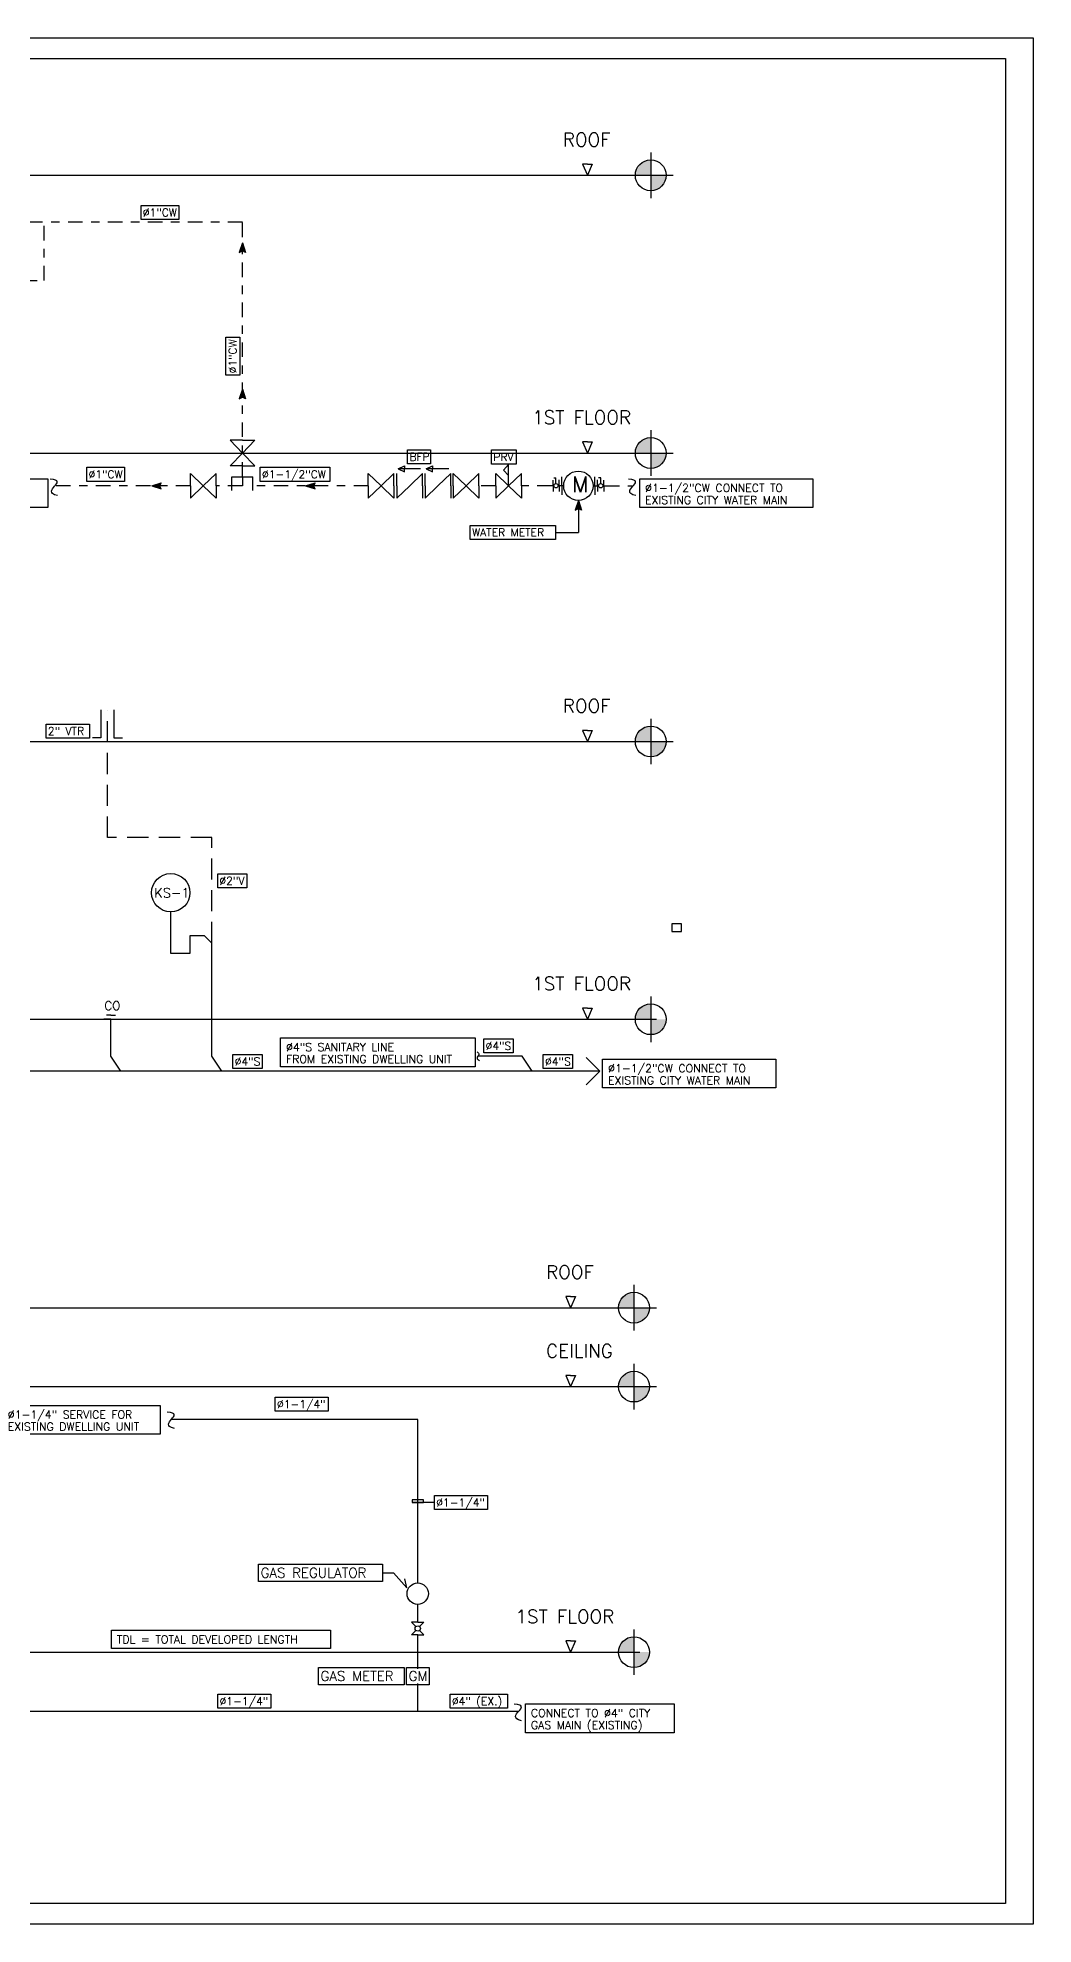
# Model space of a CAD drawing. Header units: millimetres. Extents: x 1591 to 1638, y 1324 to 1492.
# Drawn here: x 1623.42 to 1635.17, y 1375.53 to 1397.79 of the extents above; entities that cross this region are included whole.
import ezdxf
from ezdxf.lldxf.tags import DXFTag

# ---------------------------------------------------------------- set-up
doc = ezdxf.new("R2010")
doc.units = ezdxf.units.MM
for name, pattern in [('CENTER2', [28.575, 19.05, -3.175, 3.175, -3.175]), ('HIDDEN', [0.375, 0.25, -0.125]), ('PLANTAS$0$HIDDEN', [0.375, 0.25, -0.125])]:
    doc.linetypes.add(name, pattern=pattern)
doc.layers.add('Plump', color=7, linetype='Continuous')
doc.layers.add('TEXTS', color=1, linetype='Continuous')
doc.styles.get("Standard").update_dxf_attribs({"font": 'arial.ttf'})
doc.styles.add('TEXTS', font='romans9.shx')
tags = doc.linetypes.add('GAS_LINE', pattern='A,12.7,-5.08,["GAS",Standard,S=2.54,R=0,X=-2.54,Y=-1.27],-6.35', length=24.13).pattern_tags.tags
tags[6] = DXFTag(74, 10)

# ---------------------------------------------------------------- blocks, each defined once
blk = doc.blocks.new('A$C9dc2421d')
at = {"layer": 'Plump', "color": 0}
for p, q in [((0.0057, 0.066), (0.0057, 0.092)), ((0.0088, 0.1016), (0.0191, 0.1016)), ((0.0191, 0.0757), (0.0191, 0.1016)), ((0.0341, 0.066), (0.0341, 0.0922)), ((0.045, 0.066), (0.045, 0.1063)), ((0.1943, 0.066), (0.1943, 0.1063)), ((0.2052, 0.066), (0.2052, 0.0922)), ((0.2202, 0.1016), (0.2099, 0.1016)), ((0.2202, 0.0757), (0.2202, 0.1016)), ((0.2337, 0.066), (0.2337, 0.092)), ((0.0094, 0.066), (0, 0.066)), ((0.0057, 0.066), (0.0057, 0.04)), ((0.0537, 0.066), (0.0288, 0.066)), ((0.0341, 0.066), (0.0341, 0.0398)), ((0.045, 0.066), (0.045, 0.0257)), ((0.1856, 0.066), (0.2105, 0.066)), ((0.1943, 0.066), (0.1943, 0.0257)), ((0.2052, 0.066), (0.2052, 0.0398)), ((0.2299, 0.066), (0.2393, 0.066)), ((0.2337, 0.066), (0.2337, 0.04))]:
    blk.add_line(p, q, dxfattribs=at)
for centre, radius in [((0.1197, 0.066), 0.066), ((0.0191, 0.066), 0.00971), ((0.2202, 0.066), 0.00971)]:
    blk.add_circle(centre, radius, dxfattribs=at)
at = {"layer": 'TEXTS', "color": 0, "linetype": 'HIDDEN', "style": 'TEXTS'}
blk.add_text('M', height=0.071, dxfattribs=at).set_placement((0.092, 0.0375, 0.3033))
blk = doc.blocks.new('A$Cd1a97482')
at = {"layer": 'Plump'}
h = blk.add_hatch(color=0, dxfattribs=at)
h.dxf.hatch_style = 1
h.paths.add_polyline_path([(0, 0), (0.033, 0.017), (0.066, 0), (0.033, 0.1)])
at = {"layer": 'Plump', "color": 0}
for p, q in [((0.033, 0.1), (0, 0)), ((0, 0), (0.033, 0.017)), ((0.033, 0.1), (0.066, 0)), ((0.066, 0), (0.033, 0.017))]:
    blk.add_line(p, q, dxfattribs=at)

msp = doc.modelspace()

# ---------------------------------------------------------------- hatches: boundary and pattern name
at = {"layer": 'Plump'}
h = msp.add_hatch(color=0, dxfattribs=at)
h.dxf.hatch_style = 1
h.paths.add_polyline_path([(1630.47561, 1396.1704), (1630.65757, 1396.1704), (1630.65757, 1396.35237, 0.41421356)])
h.paths.add_polyline_path([(1630.65757, 1396.1704), (1630.65757, 1395.98844, 0.41421356), (1630.83954, 1396.1704)])
h = msp.add_hatch(color=0, dxfattribs=at)
h.dxf.hatch_style = 1
h.paths.add_polyline_path([(1630.47561, 1392.89284), (1630.65757, 1392.89284), (1630.65757, 1393.0748, 0.41421356)])
h.paths.add_polyline_path([(1630.65757, 1392.89284), (1630.65757, 1392.71087, 0.41421356), (1630.83954, 1392.89284)])
h = msp.add_hatch(color=0, dxfattribs=at)
h.dxf.hatch_style = 1
h.paths.add_polyline_path([(1630.47561, 1389.48823), (1630.65757, 1389.48823), (1630.65757, 1389.6702, 0.41421356)])
h.paths.add_polyline_path([(1630.65757, 1389.48823), (1630.65757, 1389.30627, 0.41421356), (1630.83954, 1389.48823)])
h = msp.add_hatch(color=0, dxfattribs=at)
h.dxf.hatch_style = 1
h.paths.add_polyline_path([(1630.47561, 1386.21067), (1630.65757, 1386.21067), (1630.65757, 1386.39263, 0.41421356)])
h.paths.add_polyline_path([(1630.65757, 1386.21067), (1630.65757, 1386.0287, 0.41421356), (1630.83954, 1386.21067)])
h = msp.add_hatch(color=0, dxfattribs=at)
h.dxf.hatch_style = 1
h.paths.add_polyline_path([(1630.27782, 1382.80607), (1630.45979, 1382.80607), (1630.45979, 1382.98803, 0.41421356)])
h.paths.add_polyline_path([(1630.45979, 1382.80607), (1630.45979, 1382.6241, 0.41421356), (1630.64175, 1382.80607)])
h = msp.add_hatch(color=0, dxfattribs=at)
h.dxf.hatch_style = 1
h.paths.add_polyline_path([(1630.27782, 1381.87557), (1630.45979, 1381.87557), (1630.45979, 1382.05754, 0.41421356)])
h.paths.add_polyline_path([(1630.45979, 1381.87557), (1630.45979, 1381.69361, 0.41421356), (1630.64175, 1381.87557)])
h = msp.add_hatch(color=0, dxfattribs=at)
h.dxf.hatch_style = 1
h.paths.add_polyline_path([(1630.27782, 1378.7414), (1630.45979, 1378.7414), (1630.45979, 1378.92337, 0.41421356)])
h.paths.add_polyline_path([(1630.45979, 1378.7414), (1630.45979, 1378.55943, 0.41421356), (1630.64175, 1378.7414)])

# ---------------------------------------------------------------- linework, layer by layer
at = {"layer": 'Plump', "color": 0}
for p, q in [((1630.65757, 1396.43938), (1630.65757, 1395.90143)), ((1606.59733, 1396.1704), (1630.92238, 1396.1704)), ((1629.90967, 1396.30207), (1629.85317, 1396.30207)), ((1629.85317, 1396.30207), (1629.90967, 1396.1704)), ((1629.90967, 1396.30207), (1629.96616, 1396.30207)), ((1629.96616, 1396.30207), (1629.90967, 1396.1704)), ((1625.83859, 1393.04461), (1625.69284, 1393.04461)), ((1625.69284, 1393.04461), (1625.83859, 1392.89284)), ((1625.83859, 1393.04461), (1625.98434, 1393.04461)), ((1625.98434, 1393.04461), (1625.83859, 1392.89284)), ((1630.65757, 1393.16181), (1630.65757, 1392.62386)), ((1625.69284, 1392.74107), (1625.83859, 1392.89284)), ((1625.98434, 1392.74107), (1625.83859, 1392.89284)), ((1629.90967, 1393.0245), (1629.85317, 1393.0245)), ((1629.85317, 1393.0245), (1629.90967, 1392.89284)), ((1629.90967, 1393.0245), (1629.96616, 1393.0245)), ((1629.96616, 1393.0245), (1629.90967, 1392.89284)), ((1625.22584, 1392.50585), (1625.22584, 1392.6516)), ((1625.22584, 1392.6516), (1625.37761, 1392.50585)), ((1625.52938, 1392.6516), (1625.37761, 1392.50585)), ((1625.52938, 1392.50585), (1625.52938, 1392.6516)), ((1625.83859, 1392.74107), (1625.69284, 1392.74107)), ((1625.83859, 1392.74107), (1625.98434, 1392.74107)), ((1625.83859, 1392.61183), (1625.83859, 1392.50585)), ((1628.82909, 1392.50585), (1628.82909, 1392.6516)), ((1628.82909, 1392.6516), (1628.98086, 1392.50585)), ((1628.92035, 1392.69155), (1628.98086, 1392.75614)), ((1628.92035, 1392.69155), (1628.98086, 1392.62697)), ((1628.98086, 1392.50585), (1628.98086, 1392.75614)), ((1629.13263, 1392.6516), (1628.98086, 1392.50585)), ((1629.13263, 1392.50585), (1629.13263, 1392.6516)), ((1625.22584, 1392.50585), (1625.22584, 1392.3601)), ((1625.22584, 1392.3601), (1625.37761, 1392.50585)), ((1625.52938, 1392.3601), (1625.37761, 1392.50585)), ((1625.52938, 1392.50585), (1625.52938, 1392.3601)), ((1628.82909, 1392.50585), (1628.82909, 1392.3601)), ((1628.82909, 1392.3601), (1628.98086, 1392.50585)), ((1629.13263, 1392.3601), (1628.98086, 1392.50585)), ((1629.13263, 1392.50585), (1629.13263, 1392.3601)), ((1629.80337, 1392.33266), (1629.80337, 1391.95591)), ((1629.53218, 1391.95591), (1629.80337, 1391.95591)), ((1624.16962, 1389.86113), (1624.16962, 1389.53243)), ((1624.32281, 1389.86113), (1624.32281, 1389.53243)), ((1630.65757, 1389.75721), (1630.65757, 1389.21926)), ((1606.59733, 1389.48823), (1630.92238, 1389.48823)), ((1624.16962, 1389.53243), (1624.06896, 1389.53243)), ((1624.32281, 1389.53243), (1624.42347, 1389.53243)), ((1629.90967, 1389.6199), (1629.85317, 1389.6199)), ((1629.85317, 1389.6199), (1629.90967, 1389.48823)), ((1629.90967, 1389.6199), (1629.96616, 1389.6199)), ((1629.96616, 1389.6199), (1629.90967, 1389.48823)), ((1630.65757, 1386.47964), (1630.65757, 1385.94169)), ((1629.90967, 1386.34233), (1629.85317, 1386.34233)), ((1629.85317, 1386.34233), (1629.90967, 1386.21067)), ((1629.90967, 1386.34233), (1629.96616, 1386.34233)), ((1629.96616, 1386.34233), (1629.90967, 1386.21067)), ((1630.45979, 1383.07504), (1630.45979, 1382.53709)), ((1606.39954, 1382.80607), (1630.7246, 1382.80607)), ((1629.71188, 1382.93773), (1629.65539, 1382.93773)), ((1629.65539, 1382.93773), (1629.71188, 1382.80607)), ((1629.71188, 1382.93773), (1629.76838, 1382.93773)), ((1629.76838, 1382.93773), (1629.71188, 1382.80607)), ((1630.45979, 1382.14455), (1630.45979, 1381.6066)), ((1629.71188, 1382.00724), (1629.65539, 1382.00724)), ((1629.65539, 1382.00724), (1629.71188, 1381.87557)), ((1629.71188, 1382.00724), (1629.76838, 1382.00724)), ((1629.76838, 1382.00724), (1629.71188, 1381.87557)), ((1606.39954, 1381.87557), (1630.7246, 1381.87557)), ((1627.90796, 1379.09637), (1627.83509, 1379.09637)), ((1627.83509, 1379.09637), (1627.88665, 1379.04268)), ((1627.90796, 1379.09637), (1627.98084, 1379.09637)), ((1627.98084, 1379.09637), (1627.92928, 1379.04268)), ((1630.45979, 1379.01037), (1630.45979, 1378.47242)), ((1627.83509, 1378.9446), (1627.88665, 1378.99829)), ((1627.90796, 1378.9446), (1627.83509, 1378.9446)), ((1627.90796, 1378.9446), (1627.98084, 1378.9446)), ((1627.98084, 1378.9446), (1627.92928, 1378.99829)), ((1629.71188, 1378.87306), (1629.65539, 1378.87306)), ((1629.65539, 1378.87306), (1629.71188, 1378.7414)), ((1629.71188, 1378.87306), (1629.76838, 1378.87306)), ((1629.76838, 1378.87306), (1629.71188, 1378.7414))]:
    msp.add_line(p, q, dxfattribs=at)
at = {"layer": 'Plump', "color": 5, "linetype": 'CENTER2', "ltscale": 0.009}
for p, q in [((1625.83859, 1395.61834), (1608.34231, 1395.61834)), ((1623.49809, 1394.93053), (1623.49809, 1395.61834)), ((1625.83859, 1392.61183), (1625.83859, 1395.61834)), ((1623.24689, 1394.93053), (1623.49809, 1394.93053)), ((1625.22584, 1392.50585), (1623.62722, 1392.50585)), ((1625.83859, 1392.50585), (1625.52938, 1392.50585)), ((1627.32361, 1392.50585), (1625.91666, 1392.50585)), ((1628.82909, 1392.50585), (1628.63085, 1392.50585)), ((1629.48923, 1392.50585), (1629.13263, 1392.50585)), ((1630.11751, 1392.50585), (1630.4509, 1392.50585))]:
    msp.add_line(p, q, dxfattribs=at)
at = {"layer": 'Plump'}
for p, q in [((1606.59733, 1392.89284), (1630.92238, 1392.89284)), ((1606.39954, 1386.21067), (1630.7246, 1386.21067)), ((1606.20175, 1378.7414), (1630.52681, 1378.7414))]:
    msp.add_line(p, q, dxfattribs=at)
at = {"layer": 'Plump', "color": 1}
for p, q in [((1625.71561, 1392.45041), (1625.71561, 1392.61183)), ((1625.71561, 1392.61183), (1625.96157, 1392.61183)), ((1625.96157, 1392.45041), (1625.96157, 1392.61183)), ((1627.32361, 1392.50585), (1627.32361, 1392.6516)), ((1627.32361, 1392.6516), (1627.47537, 1392.50585)), ((1627.62714, 1392.6516), (1627.47537, 1392.50585)), ((1627.62714, 1392.50585), (1627.62714, 1392.6516)), ((1627.66224, 1392.50585), (1627.66224, 1392.6516)), ((1627.67615, 1392.70766), (1627.75055, 1392.74336)), ((1627.94161, 1392.70766), (1627.67615, 1392.70766)), ((1627.67615, 1392.70766), (1627.75055, 1392.67197)), ((1627.75055, 1392.74336), (1627.75055, 1392.70766)), ((1627.75055, 1392.67197), (1627.75055, 1392.70766)), ((1627.96578, 1392.6516), (1627.81401, 1392.50585)), ((1627.96578, 1392.50585), (1627.96578, 1392.6516)), ((1627.99478, 1392.50585), (1627.99478, 1392.6516)), ((1628.00869, 1392.70766), (1628.08309, 1392.74336)), ((1628.27415, 1392.70766), (1628.00869, 1392.70766)), ((1628.00869, 1392.70766), (1628.08309, 1392.67197)), ((1628.08309, 1392.74336), (1628.08309, 1392.70766)), ((1628.08309, 1392.67197), (1628.08309, 1392.70766)), ((1628.29831, 1392.6516), (1628.14655, 1392.50585)), ((1628.29831, 1392.50585), (1628.29831, 1392.6516)), ((1628.32731, 1392.50585), (1628.32731, 1392.6516)), ((1628.32731, 1392.6516), (1628.47908, 1392.50585)), ((1628.63085, 1392.6516), (1628.47908, 1392.50585)), ((1628.63085, 1392.50585), (1628.63085, 1392.6516)), ((1627.32361, 1392.50585), (1627.32361, 1392.3601)), ((1627.32361, 1392.3601), (1627.47537, 1392.50585)), ((1627.62714, 1392.3601), (1627.47537, 1392.50585)), ((1627.62714, 1392.50585), (1627.62714, 1392.3601)), ((1627.66224, 1392.50585), (1627.66224, 1392.3601)), ((1627.66224, 1392.3601), (1627.81401, 1392.50585)), ((1627.96578, 1392.50585), (1627.96578, 1392.3601)), ((1627.99478, 1392.50585), (1627.99478, 1392.3601)), ((1627.99478, 1392.3601), (1628.14655, 1392.50585)), ((1628.29831, 1392.50585), (1628.29831, 1392.3601)), ((1628.32731, 1392.50585), (1628.32731, 1392.3601)), ((1628.32731, 1392.3601), (1628.47908, 1392.50585)), ((1628.63085, 1392.3601), (1628.47908, 1392.50585)), ((1628.63085, 1392.50585), (1628.63085, 1392.3601))]:
    msp.add_line(p, q, dxfattribs=at)
at = {"layer": 'Plump', "color": 6, "linetype": 'PLANTAS$0$HIDDEN'}
for p, q in [((1624.24621, 1388.35378), (1624.24621, 1389.85382)), ((1625.47935, 1388.35378), (1624.24621, 1388.35378)), ((1624.24621, 1388.35378), (1624.24621, 1388.35378)), ((1625.47935, 1387.10938), (1625.47935, 1388.35378))]:
    msp.add_line(p, q, dxfattribs=at)
at = {"layer": 'Plump', "color": 1, "lineweight": 30}
for p, q in [((1624.99392, 1386.98762), (1624.99392, 1387.47711)), ((1625.39181, 1387.19682), (1625.21801, 1387.19682)), ((1625.21801, 1387.19682), (1625.21801, 1386.98762)), ((1625.47935, 1387.10938), (1625.39181, 1387.19682)), ((1625.47935, 1385.77292), (1625.47935, 1387.10938)), ((1625.21801, 1386.98762), (1624.99392, 1386.98762)), ((1624.2883, 1386.21067), (1624.20325, 1386.21067)), ((1624.2883, 1386.25902), (1624.23404, 1386.25902)), ((1624.2883, 1386.25902), (1624.34256, 1386.25902)), ((1624.2883, 1385.77292), (1624.2883, 1386.21067)), ((1624.2883, 1386.21067), (1624.37335, 1386.21067)), ((1624.40346, 1385.5988), (1624.2883, 1385.77292)), ((1625.5945, 1385.5988), (1625.47935, 1385.77292)), ((1629.14206, 1385.77292), (1628.6175, 1385.77292)), ((1629.25722, 1385.5988), (1629.14206, 1385.77292)), ((1630.05484, 1385.5988), (1629.89626, 1385.7591)), ((1630.05484, 1385.5988), (1607.3402, 1385.5988)), ((1630.05484, 1385.5988), (1629.89626, 1385.43849))]:
    msp.add_line(p, q, dxfattribs=at)
at = {"layer": 'Plump', "color": 116, "linetype": 'GAS_LINE', "ltscale": 0.025, "true_color": 0x136734}
for p, q in [((1627.90796, 1381.48783), (1625.00094, 1381.48783)), ((1627.90796, 1379.55831), (1627.90796, 1381.48783)), ((1627.90796, 1379.09637), (1627.90796, 1379.30503)), ((1627.90796, 1378.54589), (1627.90796, 1378.9446)), ((1627.90796, 1378.04041), (1627.90796, 1378.37263)), ((1629.09681, 1378.04041), (1621.46414, 1378.04041))]:
    msp.add_line(p, q, dxfattribs=at)
at = {"layer": 'Plump', "color": 0, "lineweight": -2}
for p, q in [((1628.10494, 1380.50707), (1627.84125, 1380.50707)), ((1627.49314, 1379.67765), (1627.62302, 1379.67765)), ((1627.62302, 1379.67765), (1627.78031, 1379.50119)), ((1627.78031, 1379.50119), (1627.7556, 1379.60591))]:
    msp.add_line(p, q, dxfattribs=at)
at = {"layer": 'Plump'}
for points in [[(1635.17111, 1375.53008), (1605.48625, 1375.53008), (1605.48625, 1397.79373), (1635.17111, 1397.79373)], [(1634.8437, 1375.77564), (1605.81366, 1375.77564), (1605.81366, 1397.54817), (1634.8437, 1397.54817)]]:
    msp.add_lwpolyline(points, close=True, dxfattribs=at)
at = {"layer": 'Plump', "color": 0}
for points in [[(1625.08976, 1395.64762), (1624.64315, 1395.64762), (1624.64315, 1395.81403), (1625.08976, 1395.81403)], [(1625.80813, 1394.25809), (1625.80813, 1393.81148), (1625.64172, 1393.81148), (1625.64172, 1394.25809)], [(1628.059, 1392.76465), (1627.78859, 1392.76465), (1627.78859, 1392.93105), (1628.059, 1392.93105)], [(1629.06859, 1392.76236), (1628.77908, 1392.76236), (1628.77908, 1392.92876), (1629.06859, 1392.92876)], [(1624.44931, 1392.55746), (1624.0027, 1392.55746), (1624.0027, 1392.72386), (1624.44931, 1392.72386)], [(1626.87139, 1392.55746), (1626.0495, 1392.55746), (1626.0495, 1392.72386), (1626.87139, 1392.72386)], [(1623.54341, 1392.24865), (1621.71466, 1392.24865), (1621.71466, 1392.58978), (1623.54341, 1392.58978)], [(1632.57147, 1392.24865), (1630.52681, 1392.24865), (1630.52681, 1392.58978), (1632.57147, 1392.58978)], [(1629.53218, 1391.87271), (1628.52816, 1391.87271), (1628.52816, 1392.03911), (1629.53218, 1392.03911)], [(1624.03637, 1389.52697), (1623.52341, 1389.52697), (1623.52341, 1389.69337), (1624.03637, 1389.69337)], [(1625.89203, 1387.76171), (1625.54743, 1387.76171), (1625.54743, 1387.92811), (1625.89203, 1387.92811)], [(1628.58381, 1385.64827), (1626.28957, 1385.65033), (1626.28957, 1385.99146), (1628.58381, 1385.9894)], [(1629.03237, 1385.81307), (1628.68776, 1385.81307), (1628.68776, 1385.97947), (1629.03237, 1385.97947)], [(1626.07172, 1385.62829), (1625.72712, 1385.62829), (1625.72712, 1385.7947), (1626.07172, 1385.7947)], [(1629.73444, 1385.62829), (1629.38983, 1385.62829), (1629.38983, 1385.7947), (1629.73444, 1385.7947)], [(1632.13448, 1385.39963), (1630.08982, 1385.39963), (1630.08982, 1385.74076), (1632.13448, 1385.74076)], [(1626.85167, 1381.58468), (1626.22629, 1381.58468), (1626.22629, 1381.75108), (1626.85167, 1381.75108)], [(1624.8676, 1381.31301), (1623.0062, 1381.31301), (1623.0062, 1381.65414), (1624.8676, 1381.65414)], [(1628.73033, 1380.42387), (1628.10494, 1380.42387), (1628.10494, 1380.59027), (1628.73033, 1380.59027)], [(1627.49314, 1379.57447), (1626.02964, 1379.57447), (1626.02964, 1379.78082), (1627.49314, 1379.78082)], [(1626.87868, 1378.78521), (1624.29413, 1378.78521), (1624.29413, 1379.0008), (1626.87868, 1379.0008)], [(1627.7494, 1378.35577), (1626.73568, 1378.35577), (1626.73568, 1378.56213), (1627.7494, 1378.56213)], [(1628.04095, 1378.35577), (1627.77496, 1378.35577), (1627.77496, 1378.56213), (1628.04095, 1378.56213)], [(1626.17364, 1378.0791), (1625.54825, 1378.0791), (1625.54825, 1378.2455), (1626.17364, 1378.2455)], [(1628.96625, 1378.0791), (1628.28976, 1378.0791), (1628.28976, 1378.2455), (1628.96625, 1378.2455)], [(1630.93314, 1377.79087), (1629.17963, 1377.79087), (1629.17963, 1378.132), (1630.93314, 1378.132)]]:
    msp.add_lwpolyline(points, close=True, dxfattribs=at)
at = {"layer": 'Plump', "color": 1, "lineweight": 30}
msp.add_lwpolyline([(1630.90664, 1387.24428), (1631.0218, 1387.24428), (1631.0218, 1387.33773), (1630.90664, 1387.33773)], close=True, dxfattribs=at)
at = {"layer": 'Plump', "color": 0, "lineweight": -2}
msp.add_lwpolyline([(1627.84125, 1380.50707), (1627.97688, 1380.50707), (1627.97688, 1380.5379), (1627.84125, 1380.5379)], close=True, dxfattribs=at)
at = {"layer": 'Plump', "color": 0}
for centre, radius in [((1630.65757, 1396.1704), 0.18197), ((1630.65757, 1392.89284), 0.18197), ((1630.65757, 1389.48823), 0.18197), ((1624.99392, 1387.70356), 0.22646), ((1630.65757, 1386.21067), 0.18197), ((1630.45979, 1382.80607), 0.18197), ((1630.45979, 1381.87557), 0.18197), ((1630.45979, 1378.7414), 0.18197)]:
    msp.add_circle(centre, radius, dxfattribs=at)
at = {"layer": 'Plump', "color": 0, "lineweight": -2}
for centre, radius in [((1627.90796, 1379.43167), 0.12664), ((1627.90796, 1379.02049), 0.03077)]:
    msp.add_circle(centre, radius, dxfattribs=at)
at = {"layer": 'Plump', "color": 5}
for points in [[(1623.656, 1392.39039), (1623.44, 1392.44405), (1623.81076, 1392.56557), (1623.57106, 1392.58494)], [(1630.47967, 1392.39039), (1630.26367, 1392.44405), (1630.63443, 1392.56557), (1630.39473, 1392.58494)]]:
    msp.add_open_spline(points, degree=3, dxfattribs=at)
at = {"layer": 'Plump', "color": 1, "lineweight": 30}
msp.add_spline([(1628.61001, 1385.82646), (1628.62944, 1385.79381), (1628.60731, 1385.7537), (1628.63695, 1385.72224)], degree=3, dxfattribs=at)
at = {"layer": 'Plump', "color": 116, "linetype": 'GAS_LINE', "ltscale": 0.025, "true_color": 0x136734}
for points in [[(1625.03663, 1381.38004), (1624.82063, 1381.4337), (1625.19139, 1381.55521), (1624.95169, 1381.57458)], [(1629.1325, 1377.93262), (1628.9165, 1377.98628), (1629.28726, 1378.1078), (1629.04756, 1378.12717)]]:
    msp.add_open_spline(points, degree=3, dxfattribs=at)

# ---------------------------------------------------------------- block references
at = {"layer": 'Plump', "color": 0}
for name, p, xscale, yscale, zscale in [('A$Cd1a97482', (1625.80141, 1395.26062), 1.121275907767767, 1.121275907767767, 1.121275907767767), ('A$Cd1a97482', (1625.80141, 1393.53412), 1.121275907767767, 1.121275907767767, 1.121275907767767), ('A$C9dc2421d', (1629.48923, 1392.33266), 2.625153984449332, 2.625153984449332, 2.625153984449332), ('A$Cd1a97482', (1629.76618, 1392.2201), 1.121275907767767, 1.121275907767767, 1.121275907767767)]:
    msp.add_blockref(name, p, dxfattribs=dict(at, xscale=xscale, yscale=yscale, zscale=zscale))
at = {"layer": 'Plump', "color": 0, "xscale": 1.121275907767767, "yscale": 1.121275907767767, "zscale": 1.121275907767767, "rotation": 89.99999999999999}
for p in [(1624.88059, 1392.46866), (1626.69653, 1392.46866)]:
    msp.add_blockref('A$Cd1a97482', p, dxfattribs=at)

# ---------------------------------------------------------------- texts
at = {"layer": 'TEXTS', "color": 0, "linetype": 'HIDDEN', "style": 'TEXTS'}
for s, height, p in [('ROOF', 0.158182, (1629.62075, 1396.51206, 0.67578)), ('Ø1"CW', 0.093146, (1624.66366, 1395.6845, 0.39793)), ('1ST FLOOR', 0.158182, (1629.25912, 1393.2345, 0.67578)), ('BFP', 0.093146, (1627.80911, 1392.80152, 0.39793)), ('PRV', 0.093146, (1628.79959, 1392.79924, 0.39793)), ('Ø1"CW', 0.093146, (1624.02321, 1392.59434, 0.39793)), ('Ø1-1/2"CW', 0.093146, (1626.07001, 1392.59434, 0.39793)), ('Ø1-1/2"CW CONNECT TO', 0.0944528, (1630.59106, 1392.43339, 0.40352)), ('EXISTING CITY WATER MAIN', 0.0944528, (1630.59106, 1392.29097, 0.40352)), ('WATER METER', 0.0931458, (1628.54867, 1391.90959, 0.39793)), ('ROOF', 0.158182, (1629.62075, 1389.8299, 0.67578)), ('2" VTR', 0.093146, (1623.54392, 1389.56384, 0.39793)), ('KS-1', 0.111553, (1624.79986, 1387.64674, 0.47657)), ('Ø2"V', 0.093146, (1625.56794, 1387.79859, 0.39793)), ('1ST FLOOR', 0.158182, (1629.25912, 1386.55233, 0.67578)), ('CO', 0.102851, (1624.20998, 1386.31952, 0.43939)), ('Ø4"S SANITARY LINE', 0.0944528, (1626.35382, 1385.83507, 0.40352)), ('Ø4"S', 0.093146, (1628.70828, 1385.84995, 0.39793)), ('Ø4"S', 0.093146, (1625.74763, 1385.66517, 0.39793)), ('FROM EXISTING DWELLING UNIT', 0.0944528, (1626.35382, 1385.69265, 0.40352)), ('Ø4"S', 0.093146, (1629.41035, 1385.66517, 0.39793)), ('Ø1-1/2"CW CONNECT TO', 0.0944528, (1630.15407, 1385.58437, 0.40352)), ('EXISTING CITY WATER MAIN', 0.0944528, (1630.15407, 1385.44194, 0.40352)), ('ROOF', 0.158182, (1629.42296, 1383.14773, 0.67578)), ('CEILING', 0.158182, (1629.42296, 1382.21724, 0.67578)), ('Ø1-1/4"', 0.093146, (1626.2468, 1381.62156, 0.39793)), ('Ø1-1/4" SERVICE FOR', 0.0944528, (1623.07046, 1381.49775, 0.40352)), ('EXISTING DWELLING UNIT', 0.0944528, (1623.07046, 1381.35532, 0.40352)), ('Ø1-1/4"', 0.093146, (1628.12546, 1380.46075, 0.39793)), ('GAS REGULATOR', 0.1155114, (1626.05508, 1379.6202, 0.49348)), ('1ST FLOOR', 0.158182, (1629.06133, 1379.08306, 0.67578)), ('TDL = TOTAL DEVELOPED LENGTH', 0.0944528, (1624.35839, 1378.84442, 0.40352)), ('GAS METER', 0.115511, (1626.76112, 1378.40151, 0.49348)), ('GM', 0.115511, (1627.8004, 1378.40151, 0.49348)), ('Ø1-1/4"', 0.093146, (1625.56877, 1378.11597, 0.39793)), ('Ø4" (EX.)', 0.093146, (1628.31027, 1378.11597, 0.39793)), ('CONNECT TO Ø4" CITY', 0.0944528, (1629.24389, 1377.97562, 0.40352)), ('GAS MAIN (EXISTING)', 0.0944528, (1629.24389, 1377.83319, 0.40352))]:
    msp.add_text(s, height=height, dxfattribs=at).set_placement(p)
msp.add_text('Ø1"CW', height=0.093146, rotation=90, dxfattribs=at).set_placement((1625.77125, 1393.83199, 0.39793))

doc.saveas('drawing.dxf')
